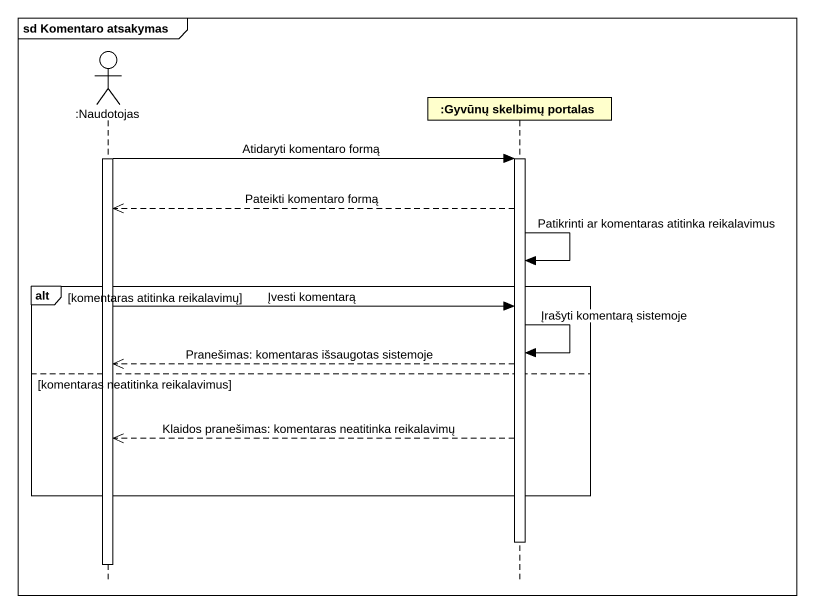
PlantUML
@startuml
mainframe sd Komentaro atsakymas
hide footbox
actor ":Naudotojas" as Naudotojas
participant ":Gyvūnų skelbimų portalas" as Gyvūnų_skelbimų_portalas

activate Naudotojas
Naudotojas -> Gyvūnų_skelbimų_portalas : Atidaryti komentaro formą
activate Gyvūnų_skelbimų_portalas
Gyvūnų_skelbimų_portalas -->> Naudotojas : Pateikti komentaro formą
Gyvūnų_skelbimų_portalas -> Gyvūnų_skelbimų_portalas : Patikrinti ar komentaras atitinka reikalavimus
alt komentaras atitinka reikalavimų
  Naudotojas -> Gyvūnų_skelbimų_portalas : Įvesti komentarą
  Gyvūnų_skelbimų_portalas -> Gyvūnų_skelbimų_portalas : Įrašyti komentarą sistemoje
  Gyvūnų_skelbimų_portalas -->> Naudotojas : Pranešimas: komentaras išsaugotas sistemoje
else komentaras neatitinka reikalavimus
  Gyvūnų_skelbimų_portalas -->> Naudotojas : Klaidos pranešimas: komentaras neatitinka reikalavimų
end
deactivate Gyvūnų_skelbimų_portalas
deactivate Naudotojas
@enduml
